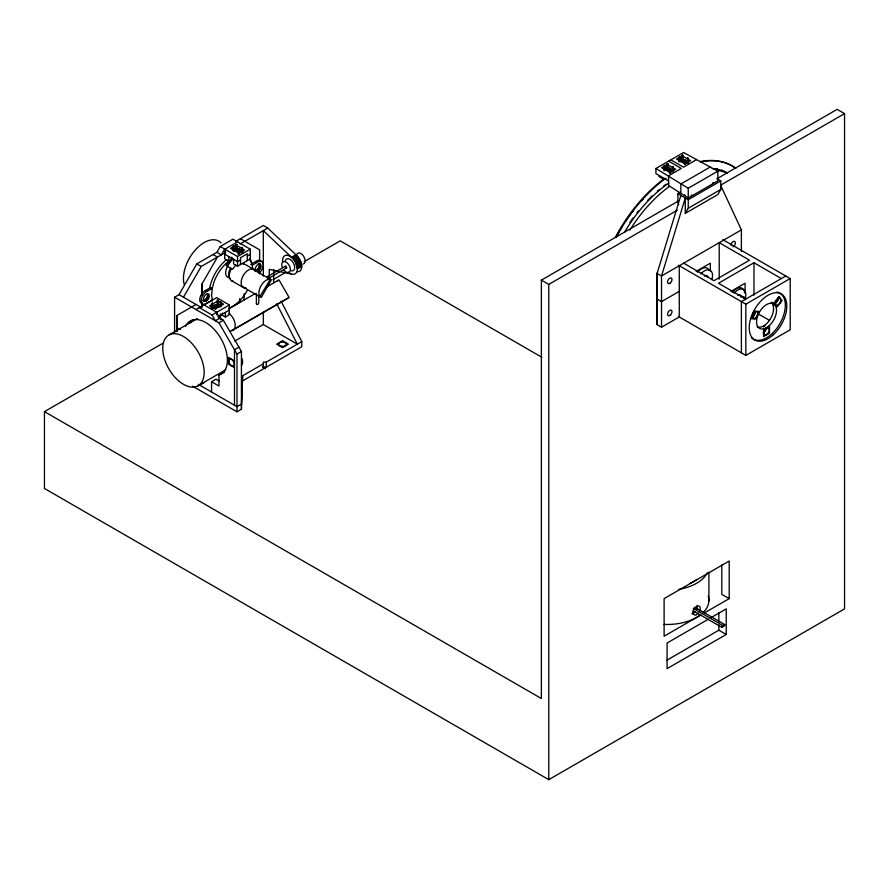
<?xml version="1.0" encoding="UTF-8"?>
<svg xmlns="http://www.w3.org/2000/svg" width="889" height="889" viewBox="0 0 889 889"><rect width="100%" height="100%" fill="white"/><g stroke="black" fill="none" stroke-linecap="round" stroke-linejoin="round"><path stroke-width="1.33" d="M174.588 333.242L174.588 297.215L179.022 294.659L196.769 263.911L217.794 251.776M196.036 304.471L176.811 315.573L176.811 327.53L180.356 329.575M201.936 306.805L201.947 302.771M201.947 294.715L201.97 283.969L217.472 257.088L213.038 254.521M201.947 295.081L201.947 283.98M224.539 372.124L218.961 374.858L218.961 386.015L211.56 381.748L211.56 391.993M234.485 405.228L234.485 349.733L238.919 347.166M174.588 297.215L218.961 322.829L236.996 354.089L236.996 411.807L241.43 409.24L242.619 375.769L263.322 363.823M237.541 266.244L237.541 256.51L250.265 249.176L250.265 258.91L237.541 266.244L233.574 263.955L233.574 259.344M239.663 298.615L239.663 302.338L233.318 306.005M218.638 317.529L223.395 320.273L241.43 351.522L241.43 409.24M259.621 268.611L259.621 263.144M273.679 282.68L273.679 269.478M242.619 375.769L241.43 404.117L236.996 406.684L198.436 384.426M258.466 296.148C258.788 297.437 259.755 307.261 256.41 303.882M210.637 288.003L212.26 288.325L211.571 295.37L212.438 301.038M693.876 608.543L694.398 607.643M695.231 608.409L694.776 607.42M679.274 265.744L679.274 316.973L661.527 327.219L657.093 324.663L657.093 273.434L680.841 195.436M753.127 317.429L755.105 312.339M699.499 611.321L699.743 610.71A5.212 2.6 -65.9 0 0 699.743 606.442C697.298 604.342 694.342 608.065 693.353 610.154A5.178 3.345 -53.3 0 0 693.353 614.421L695.754 615.199L698.51 613.121M183.456 297.215L201.203 266.478L225.806 252.276M250.265 249.176L232.94 239.174L220.228 246.52L216.883 252.309L221.317 254.865L224.661 249.076L224.661 258.81L228.762 261.177L231.718 259.466L231.718 257.165M685.275 213.36L688.242 208.237L688.242 199.703L720.779 180.912L720.779 189.457L717.812 194.58L685.275 213.36L685.275 197.991L661.527 275.99L661.527 327.219M775.73 303.238L778.286 300.06M277.89 280.435L277.635 280.724A10.457 6.034 60 0 0 277.212 281.48M267.856 278.735L286.691 267.811L286.058 266.167L285.413 267.078M235.641 241.475L263.322 225.495L267.756 228.051L297.393 256.143L300.782 261.633L301.771 266.478A10.457 6.034 60 0 1 297.393 271.745M237.596 241.864L224.884 249.209L224.884 254.332M233.018 249.976L233.607 246.042L233.829 250.954M235.974 244.675L236.785 244.464L236.785 250.442C235.029 251.854 235.029 244.297 236.785 244.464M233.018 246.386L233.829 246.175M240.074 244.031L267.756 228.051M232.751 249.953L236.118 248.009L243.497 252.265M233.829 249.931L236.118 248.609L242.464 252.265M234.196 250.998L236.118 249.887L241.664 253.087M235.974 250.654L236.563 250.32L236.563 244.342M238.263 254.198L238.852 249.076L239.074 253.987M241.219 252.498L241.819 247.375L242.041 252.276M238.263 249.42L239.074 249.209M241.219 247.709L242.041 247.498M240.497 259.932L237.541 261.633L224.661 254.198M247.298 255.999L250.265 254.298M201.892 303.393A7.323 4.223 -60 0 1 200.058 297.482A7.323 4.223 -60 0 1 205.415 290.559L210.782 287.48M212.304 300.16L207.226 303.071A7.323 4.223 -60 0 1 201.214 300.826A7.323 4.223 -60 0 1 206.893 291.403L212.26 288.325L214.027 281.913A29.281 16.902 -60 0 1 228.406 261.444M203.125 301.227L207.859 298.493M256.076 270.667L258.443 269.3M195.958 309.55L216.616 297.626L229.34 304.971L229.34 314.706L225.373 316.995L220.139 313.984M295.915 254.743L291.481 257.31A10.457 6.034 60 0 0 282.713 262.366M212.093 308.094L212.315 303.182L212.904 308.305M217.349 300.282L218.161 300.493L217.938 306.605L217.349 306.261L217.349 300.282L218.161 300.493M212.093 303.316L212.904 303.527M263.322 276.201L263.322 230.618L292.225 257.966L296.67 255.41M292.225 257.966L292.948 258.71L297.393 256.143M211.526 306.883L213.827 305.56M292.948 258.71L293.637 259.51L298.082 256.943M215.049 308.605L215.271 304.894L215.86 308.816M220.305 306.772L220.528 301.86L221.117 305.794M210.637 308.083L218.005 303.827L221.383 305.772M215.049 305.016L215.86 305.238M220.305 301.993L221.117 302.204M211.671 308.083L218.005 304.427L221.45 306.405M293.637 259.51L294.292 260.377L298.726 257.81M266.811 276.923L285.525 266.111M212.46 308.905L218.005 305.705L219.927 306.816M294.292 260.377L294.892 261.277L299.326 258.721M169.288 334.786L197.391 318.562M269.234 279.957L269.234 269.4L292.225 274.212A10.457 6.034 60 0 0 297.337 269.045L295.437 262.233L299.871 259.666M295.926 263.211L300.36 260.644M296.348 264.2L300.782 261.633M296.704 265.2L301.138 262.633M716.912 178.778L837.16 109.358L844.55 113.625L844.55 608.865L548.769 779.642L44.45 488.472L44.45 411.629L163.487 342.91M272.901 279.735L284.924 272.79M304.16 261.688L340.231 240.863L541.879 357.278M199.303 307.627L212.015 314.973L229.34 304.971M296.982 266.189L301.415 263.633M297.182 267.167L301.615 264.611M297.293 268.122L301.738 265.567M297.337 269.045L301.771 266.478M228.729 308.861L255.187 293.592M265.8 287.458L278.957 279.868L289.136 297.504L231.885 330.552M217.827 316.74L229.34 310.094M218.961 322.829L223.395 320.273M234.718 341.054L263.322 324.541L297.337 344.176L276.735 303.86M236.996 354.089L241.43 351.522M197.669 385.993A29.281 16.902 60 0 0 189.435 340.943A29.281 16.902 60 0 0 163.32 354.244A29.281 16.902 60 0 0 197.669 385.993L225.762 369.768M199.725 385.159L204.17 382.603M211.56 381.748L215.994 379.192L219.172 381.014M242.619 380.892L263.322 368.946L263.322 362.112L266.278 362.112L301.771 341.62L281.168 301.304M264.444 368.302L265.178 367.868L265.178 368.724L262.777 367.335M263.322 367.235L266.278 367.235L301.771 346.743L301.771 341.62M668.572 180.912L655.904 173.611L655.904 168.488L683.563 152.519L717.812 171.177L717.812 180.912L688.242 197.991L668.572 185.523L668.572 175.789L681.285 168.454L668.628 161.142M664.127 170.499L664.728 165.376L664.939 170.288M667.239 170.399L667.083 164.009L667.683 163.665L667.906 169.777L667.083 169.988L667.683 169.643L667.683 163.665M679.063 161.876L679.663 156.753L679.885 161.665M682.03 155.386L682.841 155.175L682.841 161.153C681.074 162.554 681.074 154.997 682.841 155.175M664.127 165.721L664.939 165.498M667.083 164.009L667.906 163.798M679.063 157.097L679.885 156.875M682.174 155.808L676.551 159.053L684.986 163.92L690.609 160.676L682.174 155.808L682.174 158.72L688.497 162.365M663.861 169.288L667.239 167.343L673.562 170.988M678.807 160.665L682.174 158.72M664.939 169.266L667.239 167.932L672.517 170.988M679.885 160.631L682.174 159.309L687.453 162.365M665.316 170.332L667.239 169.221L671.673 171.777M680.252 161.709L682.174 160.598L686.608 163.154M682.03 161.365L682.841 161.153M669.384 172.333L669.973 168.41L669.973 173.188M672.34 171.821L672.929 166.699L673.151 171.61M684.319 163.709L684.908 159.787L685.13 163.498M687.275 163.198L687.864 158.075L688.086 162.987M669.384 168.743L670.195 168.532L670.195 173.322M672.34 167.043L673.151 166.832M684.319 160.12L685.13 159.909M687.275 158.42L688.086 158.198M696.22 159.82L683.508 167.165L670.851 159.864M710.422 166.91L680.841 183.99L680.841 193.724M678.729 204.703L677.885 202.259L677.885 193.724L680.207 192.38M655.904 168.488L688.242 188.257L717.812 171.177M44.45 411.629L541.368 698.521L541.368 280.135L678.44 200.992M541.368 280.135L548.769 284.402L677.418 210.126M720.701 185.134L844.55 113.625M688.242 208.237L720.779 189.457M720.69 185.39L741.393 229.884L661.527 275.99L657.093 273.434M696.131 271.378L710.333 263.188L710.333 271.378M679.274 291.359L661.527 301.604L657.093 299.048M781.32 278.557L753.961 262.755L718.468 283.247L745.827 299.048M730.891 291.448L745.093 283.247L745.093 292.814M785.754 275.99L741.393 301.604L741.393 352.833M678.407 265.244L745.827 304.171L790.199 278.557L790.199 329.786L745.827 355.4L678.407 316.473M762.984 326.708L765.351 325.341M700.799 615.021L664.116 636.191L664.116 598.619L729.191 561.048L729.191 598.619L704.344 612.966M708.489 619.111L667.083 643.025L667.083 668.639L726.235 634.479L726.235 608.865L710.856 617.744M666.783 660.271L718.845 630.212L726.235 634.479M250.754 264.389L255.832 261.488A7.323 4.223 -60 0 1 261.388 261.722M252.232 265.244L257.31 262.344A7.323 4.223 -60 0 1 263.255 263.844A7.323 4.223 -60 0 1 258.988 273.179M286.58 267.922L285.858 267.733M205.415 290.559L206.97 291.392M287.736 298.215L231.907 330.597A10.435 6.023 60 0 1 230.673 330.641M231.54 330.664L232.351 330.508A10.435 6.023 60 0 0 234.974 323.04A10.435 6.023 60 0 0 228.806 313.239M218.961 374.858L220.105 374.691A30.748 17.747 60 0 0 218.261 334.431A30.748 17.747 60 0 0 185.579 326.352M252.232 268.923L253.032 269.078M724.691 624.523C721.668 625.434 725.413 627.601 724.691 624.523L695.109 607.454M722.913 625.556C719.89 626.456 723.646 628.623 722.913 625.556L693.331 608.476M717.323 178.922L720.779 180.912M669.128 167.743L672.573 169.732M658.871 176.511L662.838 178.8M677.885 193.724L688.242 199.703M722.768 239.63L790.199 278.557M683.708 263.188L714.034 280.691L749.527 260.199L719.212 242.686L719.212 279.19M757.528 313.484L769.43 320.351M240.397 238.73L259.621 249.831L259.621 260.821M236.941 247.798L240.397 249.798M255.832 261.488L257.31 262.344M220.228 246.52L237.541 256.51M243.119 263.244L253.765 269.389M252.576 269.034L271.367 279.879L261.188 297.515L242.375 286.703M231.473 280.68L243.308 287.503M196.769 263.911L201.203 266.478M729.191 598.619L721.801 594.352L721.801 564.837M218.161 306.472L217.572 306.127L217.572 300.149M203.959 304.938L216.683 312.283L216.683 314.839M179.022 294.659L200.792 307.216M693.476 610.965L721.868 627.367M262.777 366.479L265.178 367.868M234.485 360.834L228.573 357.411L228.573 364.246L234.485 367.657M192.591 386.17L236.996 411.807M242.13 286.414L242.664 287.036M771.796 302.204L774.019 305.36M294.892 261.277L295.437 262.233M216.46 312.406L219.805 318.195L215.36 320.762L212.015 314.973M249.665 258.51A30.748 17.747 -60 0 1 252.054 264.366L252.776 268.834M753.961 262.755L753.961 295.204M745.827 304.171L745.827 355.4M745.093 296.915L745.093 299.649M741.393 229.884L741.393 251.454M718.845 612.688L718.845 622.122M718.845 624.823L718.845 630.212M708.9 572.249L708.9 600.942M688.242 188.257L688.242 197.991M687.864 158.075L687.864 162.854M687.497 158.542L687.497 163.332M684.908 159.787L684.908 164.565M684.541 160.253L684.541 163.843M682.619 155.042L682.619 161.02M682.252 155.508L682.252 161.487M682.174 159.309L682.174 161.776M679.663 156.753L679.663 161.531M679.285 157.22L679.285 160.809M672.929 166.699L672.929 171.477M672.562 167.165L672.562 170.755M669.606 168.877L669.606 172.466M667.306 164.143L667.306 170.11M664.728 165.376L664.728 170.155M664.35 165.843L664.35 170.621M656.793 273.256L656.793 324.496M548.769 284.402L548.769 779.642M269.234 282.602L269.234 285.247M266.278 362.112L266.278 367.235M263.322 312.106L263.322 324.541M259.621 263.577L259.621 267.7M259.621 271.301L259.621 273.979M256.376 293.514L256.376 304.038M247.298 260.61L247.298 253.787L240.497 257.71L240.497 264.544M244.097 293.737L244.097 299.937M241.819 247.375L241.819 252.154M241.441 247.842L241.441 252.62M238.852 249.076L238.852 253.854M238.485 249.542L238.485 254.332M236.196 244.808L236.118 251.065M233.607 246.042L233.607 250.831M233.24 246.52L233.24 250.098M228.762 256.565L228.762 261.177M225.373 312.383L225.373 316.995M222.406 312.984L222.406 315.284M220.894 302.327L220.894 305.916M220.528 301.86L220.528 306.638M220.561 315.162L220.561 319.773M217.938 300.626L217.938 306.605M215.638 305.36L215.638 308.95M215.271 304.894L215.271 308.483M212.682 303.649L212.682 308.439M212.315 303.182L212.315 307.961M207.859 294.403L207.859 297.126M201.947 303.249L201.947 307.283M176.811 315.573L176.811 331.63M282.224 347.132A3.767 2.178 0 0 1 282.88 347.132M624.511 232.273A104.58 60.374 -60 0 1 668.85 183.012M712.233 168.554A104.58 60.374 -60 0 1 727.391 172.866M629.779 230.162A104.58 60.374 -60 0 1 669.45 186.39M717.245 170.466A104.58 60.374 -60 0 1 726.846 172.922M629.879 222.506A104.58 60.374 -60 0 1 631.134 220.672M631.768 219.761A104.58 60.374 -60 0 1 633.057 217.961M637.024 212.682A104.58 60.374 -60 0 1 638.391 210.971M647.614 200.436A104.58 60.374 -60 0 1 649.826 198.18M650.57 197.436A104.58 60.374 -60 0 1 652.059 195.98M657.371 191.135A104.58 60.374 -60 0 1 658.905 189.824M663.561 186.09A104.58 60.374 -60 0 1 665.905 184.345M715.701 168.71A104.58 60.374 -60 0 1 717.667 169.11M721.468 170.188A104.58 60.374 -60 0 1 723.29 170.877M616.922 235.629A104.58 60.374 -60 0 1 621.944 226.928M625.556 221.294A104.58 60.374 -60 0 1 628.712 216.727M629.356 215.827A104.58 60.374 -60 0 1 630.668 214.049M631.99 212.282A104.58 60.374 -60 0 1 633.335 210.549M641.736 200.636A104.58 60.374 -60 0 1 643.18 199.08M700.632 161.954A112.947 65.208 -60 0 1 735.859 168.332M616.044 237.507A112.947 65.208 -60 0 1 665.939 178.2M700.043 161.609A112.947 65.208 -60 0 1 735.27 167.999M615.455 237.163A112.947 65.208 -60 0 1 664.528 178.456M696.943 579.406A37.649 21.736 0 0 1 689.997 583.417M708.255 596.075A41.827 24.147 0 0 1 703.132 612.577M699.499 615.588A41.827 24.147 0 0 1 663.905 624.411M707.3 572.816A41.827 24.147 0 0 1 678.585 589.396M697.176 605.653A5.234 2.945 -61.2 0 1 696.82 609.109M695.498 611.476A5.234 2.945 -61.2 0 1 691.898 613.666M713.378 182.623A4.178 2.411 0 0 1 712.511 183.012M691.864 194.935A4.178 2.411 0 0 1 691.197 195.436M685.275 195.436A4.178 2.411 0 0 1 684.619 194.935M740.559 296.959A5.234 3.023 -60 0 1 744.349 298.948M742.693 297.526A4.178 2.411 -60 0 1 743.182 297.948M704.332 276.046A5.234 3.023 -60 0 1 707.966 277.012M700.81 273.934A11.501 6.645 -60 0 1 710.033 270.223A11.501 6.645 -60 0 1 711.867 279.724M737.603 295.259A5.234 3.023 -60 0 1 741.237 296.226M734.081 293.148A11.501 6.645 -60 0 1 743.304 289.436A11.501 6.645 -60 0 1 745.149 298.937M697.487 272.267A11.924 6.879 -60 0 1 709.244 270.334M732.236 292.325A11.924 6.879 -60 0 1 744.282 291.136M744.482 291.948A11.924 6.879 -60 0 1 744.604 292.825M730.936 245.253A3.134 1.811 -60 0 1 733.303 241.519A3.134 1.811 -60 0 1 735.359 243.075A3.134 1.811 -60 0 1 732.981 246.809M777.719 298.026A3.767 2.178 -60 0 1 774.641 303.371M773.063 303.227A3.767 2.178 -60 0 1 772.597 302.571M754.705 311.85A3.767 2.178 -60 0 1 751.583 316.684M779.809 293.114A26.559 15.335 -60 0 1 778.92 325.274A26.559 15.335 -60 0 1 751.627 337.931M776.964 292.07A26.559 15.335 -60 0 1 778.92 292.67M771.219 302.593A14.113 8.145 -60 0 1 770.63 318.495A14.113 8.145 -60 0 1 757.161 326.952M754.528 314.762A14.113 8.145 -60 0 1 755.394 312.528M766.196 327.741A3.767 2.178 -60 0 1 763.118 333.075M763.573 326.708A3.767 2.178 -60 0 1 764.04 326.485M282.246 267.222A6.134 3.545 60 0 1 285.402 261.688A6.134 3.545 60 0 1 290.303 270.456A6.134 3.545 60 0 1 283.802 269.989M296.682 254.665A6.134 3.545 60 0 1 303.56 256.143A6.134 3.545 60 0 1 302.927 264.077M235.974 265.155A10.457 6.034 -60 0 0 232.662 269.278L226.251 265.578A20.914 12.079 -60 0 1 232.129 258.021M227.428 266.267A20.914 12.079 -60 0 1 233.318 258.699M243.108 263.655A10.457 6.034 -60 0 1 243.53 264.411M233.007 281.146A10.457 6.034 -60 0 1 231.473 268.6M246.031 287.925A10.457 6.034 -60 0 1 243.308 275.434A10.457 6.034 -60 0 1 255.487 271.545M259.132 263.589A4.178 2.411 -60 0 1 258.61 268.356A4.178 2.411 -60 0 1 254.71 270.6M184.334 284.813A29.281 16.902 -60 0 1 195.058 250.265A29.281 16.902 -60 0 1 221.028 242.875M207.626 293.892A4.178 2.411 -60 0 1 206.726 298.437A4.178 2.411 -60 0 1 203.125 300.549M230.518 278.902A9.412 5.434 -60 0 1 230.518 268.034M228.94 277.612A9.412 5.434 -60 0 1 227.562 266.322M249.876 259.955A29.281 16.902 -60 0 1 252.098 264.366M247.342 290.381A29.281 16.902 -60 0 1 228.573 308.361M241.664 358.067A7.323 4.223 60 0 1 241.464 365.223M190.568 322.696A30.748 17.747 60 0 1 192.669 319.94M177.1 331.119A3.767 2.178 60 0 1 179.3 329.352M285.369 260.721A6.69 3.867 60 0 1 293.292 262.833A6.69 3.867 60 0 1 291.17 270.756M291.481 274.012A10.457 6.034 60 0 1 288.403 272.234M209.837 287.225A30.748 17.747 -60 0 1 226.773 259.488M207.215 293.926A3.767 2.178 -60 0 1 206.615 298.159A3.767 2.178 -60 0 1 203.192 300.138M258.377 263.566A3.767 2.178 -60 0 1 258.555 267.989A3.767 2.178 -60 0 1 254.632 270.056M753.928 311.05L750.961 318.673L756.083 319.129L759.05 311.506L753.928 311.05M270.345 279.235L259.877 296.659A10.457 6.034 -60 0 1 261.055 285.68A10.457 6.034 -60 0 1 269.978 279.168L270.345 279.235M779.142 296.493L774.019 302.86L776.975 307.072L782.098 300.704L779.142 296.493M236.118 245.108L230.507 248.353L238.93 253.221L244.553 249.976L236.118 245.108M218.005 300.927L209.582 305.794L215.205 309.039L223.628 304.171L218.005 300.927M282.546 340.765L276.635 344.176L282.546 347.599L288.469 344.176L282.546 340.765M667.239 164.432L661.616 167.677L670.05 172.544L675.662 169.299L667.239 164.432M769.485 326.374L763.573 329.786L763.573 336.62L769.485 333.197L769.485 326.374M670.195 315.217A3.134 1.811 -60 0 0 671.451 310.294A3.134 1.811 -60 0 0 667.683 313.306A3.134 1.811 -60 0 0 670.195 315.217M669.939 283.213A3.134 1.811 -60 0 0 671.606 278.257A3.134 1.811 -60 0 0 667.772 280.791A3.134 1.811 -60 0 0 669.939 283.213M778.52 304.538A3.767 2.178 -60 0 0 780.098 298.626A3.767 2.178 -60 0 0 775.564 302.171A3.767 2.178 -60 0 0 778.52 304.538M755.472 317.851A3.767 2.178 -60 0 0 757.05 311.939A3.767 2.178 -60 0 0 752.505 315.484A3.767 2.178 -60 0 0 755.472 317.851M769.118 325.763A14.113 8.145 -60 0 0 773.597 303.894A14.113 8.145 -60 0 0 756.895 318.707A14.113 8.145 -60 0 0 769.118 325.763M772.874 335.12A26.559 15.335 -60 0 0 781.298 293.97A26.559 15.335 -60 0 0 749.871 321.84A26.559 15.335 -60 0 0 772.874 335.12M766.996 334.253A3.767 2.178 -60 0 0 768.574 328.341A3.767 2.178 -60 0 0 764.029 331.886A3.767 2.178 -60 0 0 766.996 334.253M258.332 271.056A4.178 2.411 -60 0 0 260.61 264.444A4.178 2.411 -60 0 0 255.499 267.778A4.178 2.411 -60 0 0 258.332 271.056M206.793 300.793A4.178 2.411 -60 0 0 208.715 294.203A4.178 2.411 -60 0 0 203.648 297.937A4.178 2.411 -60 0 0 206.793 300.793M280.391 345.965A3.767 2.178 0 0 0 286.302 344.365A3.767 2.178 0 0 0 280.957 342.209A3.767 2.178 0 0 0 280.391 345.965M228.906 361.556A3.767 2.178 60 0 0 233.24 365.879A3.767 2.178 60 0 0 232.44 360.178A3.767 2.178 60 0 0 228.906 361.556"/></g></svg>
